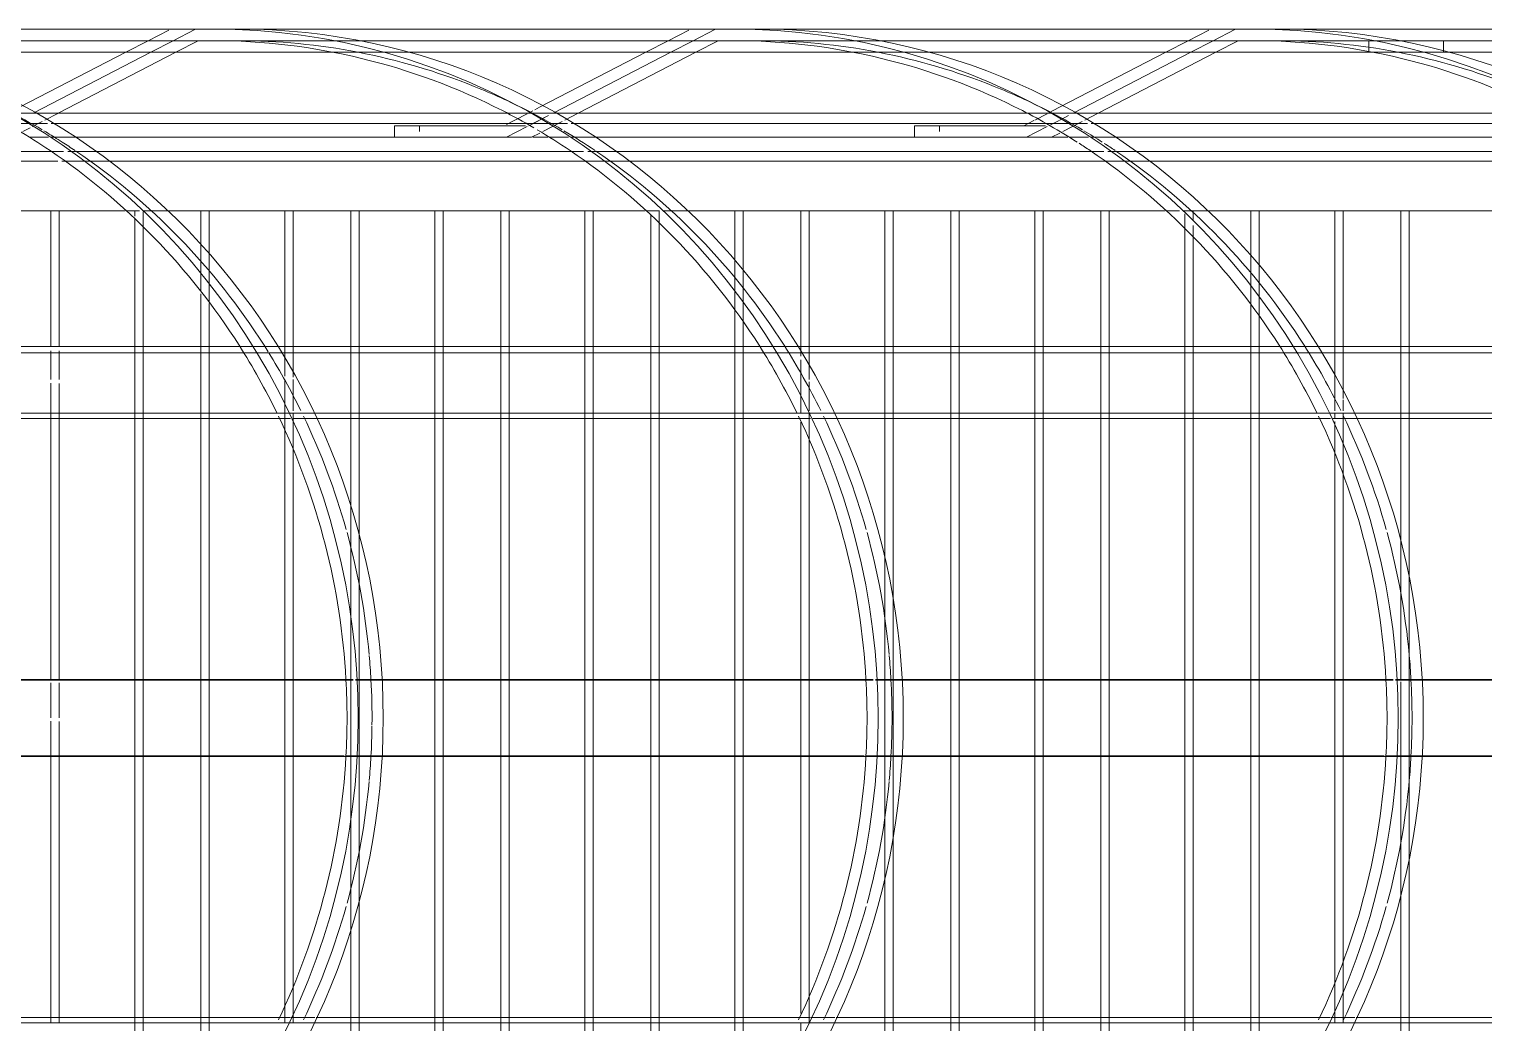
# Model space of a CAD drawing. Header units: millimetres. Extents: x 1606 to 178479, y -4237 to 231581.
# Drawn here: x 133780 to 134533, y 215749 to 216263 of the extents above; entities that cross this region are included whole.
import ezdxf

# ---------------------------------------------------------------- set-up
doc = ezdxf.new("R2010")
doc.units = ezdxf.units.MM
for name, color, linetype, lineweight in [('0-1', 7, 'Continuous', 5), ('Q-SPCQ-1', 9, 'Continuous', 9), ('Q-SPCQ-3', 91, 'Continuous', 9)]:
    doc.layers.add(name, color=color, linetype=linetype, lineweight=lineweight)

# ---------------------------------------------------------------- blocks, each defined once
blk = doc.blocks.new('xLadderBody - 75 deg-8302328-WAREHOUSE SLAB PLAN')
at = {"layer": 'Q-SPCQ-3'}
for p, q in [((-19.87, 1752.4), (-19.87, 1501.04)), ((-19.53, 1751.5), (-19.53, 1501.04)), ((19.53, 1501.04), (19.53, 1751.5)), ((19.87, 1752.4), (19.87, 1501.04)), ((-155.06, 1467.85), (-155.06, 1717.89)), ((155.06, 1717.89), (155.06, 1467.85)), ((-157.76, 1466.84), (-157.76, 1716.71)), ((157.76, 1466.6), (157.76, 1716.71)), ((-356.5, 1427.33), (-356.5, 1696.5)), ((-350.5, 1696.5), (-350.5, 1512.97)), ((-344.5, 1510.73), (-344.5, 1696.5)), ((-192.18, 1697.52), (-192.18, 1446.51)), ((-188.89, 1697.92), (-188.89, 1448.48)), ((-356.5, 1683.56), (-356.5, 1427.33)), ((-350.5, 1683.56), (-350.5, 1489.72)), ((-350.5, 1500.03), (-350.5, 1683.56)), ((-344.5, 1657.86), (-344.5, 1510.73)), ((-350.5, 1644.92), (-350.5, 1489.72)), ((-262.5, 1390.99), (-262.5, 1638.02)), ((-288.1, 1358.62), (-288.1, 1605.28)), ((-293.12, 1352.21), (-293.12, 1600.02)), ((-300.5, 1587.77), (-300.5, 1342.76)), ((-300.5, 1587.77), (-300.5, 1342.76)), ((-307.63, 1573.93), (-307.63, 1330.65)), ((-312.99, 1566.77), (-312.99, 1320.26)), ((-262.5, 1538.76), (-262.5, 1496.57)), ((-262.5, 1538.76), (-262.5, 1493.12)), ((-262.5, 1534.36), (-262.5, 1529.63)), ((-262.5, 1529.63), (-262.5, 1518.25)), ((-262.5, 1518.25), (-262.5, 1501.08)), ((-350.5, 1512.97), (-344.5, 1512.97)), ((-350.5, 1489.72), (-350.5, 1512.97)), ((-350.5, 1500.03), (-350.5, 1512.97)), ((-350.5, 1512.97), (-350.5, 1489.72)), ((-344.5, 1510.73), (-344.5, 1476.6)), ((-344.5, 1476.6), (-344.5, 1510.73)), ((-344.5, 1510.73), (-344.5, 1476.6)), ((-344.5, 1510.73), (-344.5, 1502.06)), ((-350.5, 1489.72), (-350.5, 1500.03)), ((-350.5, 1489.72), (-350.5, 1500.03)), ((-262.5, 1501.08), (-262.5, 1496.57)), ((-19.87, 1501.04), (-19.87, 1488.1)), ((-19.53, 1501.04), (-19.53, 1488.1)), ((19.53, 1483.46), (19.53, 1501.04)), ((19.87, 1501.04), (19.87, 1483.43)), ((-344.5, 1497.79), (-344.5, 1476.6)), ((-262.5, 1496.57), (-262.5, 1490.89)), ((-192.18, 1495.29), (-262.5, 1495.29)), ((-155.06, 1495.29), (-192.18, 1495.29)), ((-64.73, 1495.29), (-155.06, 1495.29)), ((-19.87, 1495.29), (-64.73, 1495.29)), ((19.87, 1495.29), (-19.87, 1495.29)), ((64.73, 1495.29), (19.87, 1495.29)), ((155.06, 1495.29), (64.73, 1495.29)), ((192.18, 1495.29), (155.06, 1495.29)), ((-350.5, 1474.34), (-350.5, 1489.72)), ((-350.5, 1489.72), (-350.5, 1414.39)), ((-350.5, 1489.72), (-350.5, 1375.75)), ((-350.5, 1230.86), (-350.5, 1489.72)), ((-350.5, 1489.72), (-350.5, 1406.72)), ((-350.5, 1393.78), (-350.5, 1489.72)), ((-192.18, 1490.89), (-262.5, 1490.89)), ((-262.5, 1490.89), (-262.5, 1461.11)), ((-155.06, 1490.89), (-192.18, 1490.89)), ((-89.1, 1490.89), (-155.06, 1490.89)), ((-19.87, 1490.89), (-89.1, 1490.89)), ((-19.87, 1486.95), (-19.87, 1483.23)), ((-19.53, 1486.92), (-19.53, 1482.33)), ((19.87, 1490.89), (-18.7, 1490.89)), ((89.1, 1490.89), (19.87, 1490.89)), ((155.06, 1490.89), (89.1, 1490.89)), ((192.18, 1490.89), (155.06, 1490.89)), ((-344.5, 1241.56), (-344.5, 1476.6)), ((-344.5, 1476.6), (-344.5, 1241.56)), ((-344.5, 1476.6), (-344.5, 1241.56)), ((-19.87, 1483.23), (-19.87, 1231.87)), ((-19.53, 1482.33), (-19.53, 1231.87)), ((19.53, 1231.87), (19.53, 1482.33)), ((19.87, 1483.23), (19.87, 1231.87)), ((-344.97, 1474.34), (-350.5, 1474.34)), ((-350.5, 1474.34), (-350.5, 1461.4)), ((-344.5, 1474.34), (-344.5, 1241.56)), ((-350.5, 1461.4), (-350.5, 1220.55)), ((-262.5, 1461.11), (-262.5, 1418.93)), ((-262.5, 1456.71), (-262.5, 1461.11)), ((-262.5, 1461.11), (-192.18, 1461.11)), ((-262.5, 1461.11), (-262.5, 1415.47)), ((-192.18, 1461.11), (-167.76, 1461.11)), ((-167.76, 1461.11), (-165.29, 1461.11)), ((-164.63, 1461.11), (-158.91, 1461.11)), ((-157.76, 1454.14), (-157.76, 1466.84)), ((-157.76, 1461.11), (-155.06, 1461.11)), ((-155.06, 1455.72), (-155.06, 1467.85)), ((-155.06, 1461.11), (-121.94, 1461.11)), ((-121.94, 1461.11), (-19.87, 1461.11)), ((-19.87, 1461.11), (19.87, 1461.11)), ((19.87, 1461.11), (121.94, 1461.11)), ((121.94, 1461.11), (155.06, 1461.11)), ((155.06, 1467.04), (155.06, 1454.91)), ((155.06, 1461.11), (157.76, 1461.11)), ((157.76, 1453.9), (157.76, 1466.6)), ((-262.5, 1456.71), (-262.5, 1413.25)), ((-192.18, 1456.71), (-262.5, 1456.71)), ((-175.25, 1456.71), (-192.18, 1456.71)), ((-158.91, 1456.71), (-175.12, 1456.71)), ((-155.06, 1456.71), (-157.76, 1456.71)), ((-157.76, 1447.54), (-157.76, 1453.78)), ((-155.06, 1448.72), (-155.06, 1454.53)), ((-133.7, 1456.71), (-153.36, 1456.71)), ((-19.87, 1456.71), (-133.7, 1456.71)), ((19.87, 1456.71), (-19.87, 1456.71)), ((133.7, 1456.71), (19.87, 1456.71)), ((155.06, 1456.71), (133.7, 1456.71)), ((157.76, 1456.71), (155.06, 1456.71)), ((155.06, 1454.53), (155.06, 1448.72)), ((157.76, 1447.54), (157.76, 1453.78)), ((-192.18, 1446.51), (-192.18, 1428.35)), ((-188.89, 1448.48), (-188.89, 1428.75)), ((-157.76, 1197.67), (-157.76, 1447.54)), ((-155.06, 1198.68), (-155.06, 1448.72)), ((155.06, 1448.72), (155.06, 1198.68)), ((157.76, 1197.42), (157.76, 1447.54)), ((-356.5, 1427.33), (-356.5, 1414.39)), ((-356.5, 1158.16), (-356.5, 1427.33)), ((-356.5, 1405.35), (-356.5, 1427.33)), ((-356.5, 1427.33), (-356.5, 1392.41)), ((-350.5, 1427.33), (-350.5, 1243.8)), ((-192.18, 1428.35), (-192.18, 1177.34)), ((-188.89, 1428.75), (-188.89, 1179.31)), ((-232.23, 1417.65), (-262.5, 1417.65)), ((-207.45, 1417.65), (-232.23, 1417.65)), ((-192.18, 1417.65), (-207.45, 1417.65)), ((-155.06, 1417.65), (-192.18, 1417.65)), ((-19.87, 1417.65), (-155.06, 1417.65)), ((19.87, 1417.65), (-19.87, 1417.65)), ((155.06, 1417.65), (19.87, 1417.65)), ((192.18, 1417.65), (155.06, 1417.65)), ((-356.5, 1414.39), (-356.5, 1158.16)), ((-350.5, 1230.86), (-350.5, 1414.39)), ((-350.5, 1414.39), (-350.5, 1220.55)), ((-237.22, 1413.25), (-262.5, 1413.25)), ((-262.5, 1413.25), (-262.5, 1390.99)), ((-214.16, 1413.25), (-237.22, 1413.25)), ((-192.18, 1413.25), (-213.66, 1413.25)), ((-155.06, 1413.25), (-192.18, 1413.25)), ((-19.87, 1413.25), (-155.06, 1413.25)), ((19.87, 1413.25), (-19.87, 1413.25)), ((155.06, 1413.25), (19.87, 1413.25)), ((192.18, 1413.25), (155.06, 1413.25)), ((-356.5, 1405.35), (-356.5, 1392.41)), ((-350.51, 1393.78), (-356.31, 1404.98)), ((-350.5, 1406.72), (-344.5, 1395.13)), ((-350.5, 1406.72), (-350.5, 1393.78)), ((-344.5, 1382.19), (-350.5, 1393.78)), ((-344.5, 1382.17), (-350.5, 1393.76)), ((-344.5, 1395.13), (-312.99, 1334.26)), ((-356.03, 1391.5), (-350.5, 1380.82)), ((-262.5, 1378.3), (-262.5, 1390.99)), ((-262.5, 1390.99), (-262.5, 1383.47)), ((-350.5, 1380.82), (-344.5, 1369.23)), ((-312.99, 1321.32), (-344.5, 1382.19)), ((-312.99, 1321.3), (-344.5, 1382.17)), ((-262.5, 1383.47), (-262.5, 1379.07)), ((-262.5, 1379.07), (-262.5, 1383.47)), ((-262.5, 1383.47), (-258, 1383.47)), ((-262.5, 1383.47), (-262.5, 1379.07)), ((-252.47, 1379.07), (-260.91, 1379.07)), ((-254.89, 1383.47), (-247.48, 1383.47)), ((-192.18, 1379.07), (-252.47, 1379.07)), ((-247.48, 1383.47), (-192.18, 1383.47)), ((-192.18, 1383.47), (-155.06, 1383.47)), ((-155.06, 1379.07), (-192.18, 1379.07)), ((-155.06, 1383.47), (-19.87, 1383.47)), ((-19.87, 1379.07), (-155.06, 1379.07)), ((-19.87, 1383.47), (19.87, 1383.47)), ((19.87, 1379.07), (-19.87, 1379.07)), ((19.87, 1383.47), (155.06, 1383.47)), ((155.06, 1379.07), (19.87, 1379.07)), ((155.06, 1383.47), (192.18, 1383.47)), ((192.18, 1379.07), (155.06, 1379.07)), ((-350.5, 1375.75), (-350.5, 1220.55)), ((-262.5, 1369.61), (-262.5, 1376.36)), ((-262.5, 1374.34), (-262.5, 1369.61)), ((-262.5, 1374.34), (-262.5, 1369.64)), ((-262.5, 1374.34), (-262.5, 1369.61)), ((-344.5, 1369.23), (-316.06, 1314.29)), ((-262.5, 1368.85), (-262.5, 1341.28)), ((-262.5, 1368.85), (-262.5, 1335.6)), ((-262.5, 1121.82), (-262.5, 1368.85)), ((-262.5, 1368.85), (-262.5, 1337.82)), ((-288.1, 1336.11), (-288.1, 1358.62)), ((-293.12, 1339.26), (-293.12, 1352.21)), ((-300.5, 1342.76), (-300.5, 1330.67)), ((-300.5, 1342.76), (-300.5, 1330.67)), ((-312.99, 1334.26), (-309.37, 1327.27)), ((-293.12, 1330.84), (-293.12, 1337.1)), ((-288.1, 1089.45), (-288.1, 1336.11)), ((-192.18, 1340), (-262.5, 1340)), ((-192.18, 1335.6), (-262.5, 1335.6)), ((-262.5, 1335.6), (-262.5, 1305.82)), ((-155.06, 1340), (-192.18, 1340)), ((-155.06, 1335.6), (-192.18, 1335.6)), ((-19.87, 1340), (-155.06, 1340)), ((-19.87, 1335.6), (-155.06, 1335.6)), ((19.87, 1340), (-19.87, 1340)), ((19.87, 1335.6), (-19.87, 1335.6)), ((155.06, 1340), (19.87, 1340)), ((155.06, 1335.6), (19.87, 1335.6)), ((192.18, 1340), (155.06, 1340)), ((192.18, 1335.6), (155.06, 1335.6)), ((-308.73, 1326.03), (-303.54, 1316.01)), ((-307.63, 1328.65), (-307.63, 1304.76)), ((-300.5, 1329.26), (-300.5, 1319.54)), ((-300.5, 1329.26), (-300.5, 1319.54)), ((-293.12, 1083.03), (-293.12, 1330.84)), ((-312.99, 1320.26), (-312.99, 1297.6)), ((-309.38, 1314.32), (-311.74, 1318.88)), ((-309.37, 1314.33), (-311.73, 1318.89)), ((-300.5, 1318.6), (-300.5, 1310.13)), ((-300.5, 1318.6), (-300.5, 1310.13)), ((-316.06, 1314.29), (-312.99, 1308.36)), ((-306.89, 1309.54), (-309.22, 1314.04)), ((-306.9, 1309.53), (-309.22, 1314.02)), ((-302.69, 1314.35), (-300.5, 1310.13)), ((-312.72, 1307.84), (-309.38, 1301.38)), ((-307.63, 1304.76), (-307.63, 1061.48)), ((-306.5, 1252.17), (-306.5, 1306.96)), ((-306.5, 1306.96), (-306.5, 1295.82)), ((-300.5, 1297.19), (-306.03, 1307.87)), ((-300.5, 1310.13), (-300.5, 1304.33)), ((-300.5, 1310.13), (-300.5, 1297.19)), ((-300.5, 1310.13), (-300.5, 1291.39)), ((-300.5, 1310.13), (-300.5, 1239.23)), ((-300.5, 1304.33), (-300.5, 1252.17)), ((-262.5, 1305.82), (-262.5, 1287.57)), ((-262.5, 1301.42), (-262.5, 1305.82)), ((-262.5, 1305.82), (-192.18, 1305.82)), ((-262.5, 1305.82), (-262.5, 1287.57)), ((-192.18, 1305.82), (-155.06, 1305.82)), ((-155.06, 1305.82), (-19.87, 1305.82)), ((-19.87, 1305.82), (19.87, 1305.82)), ((19.87, 1305.82), (155.06, 1305.82)), ((155.06, 1305.82), (192.18, 1305.82)), ((-312.99, 1297.6), (-312.99, 1051.08)), ((-309.13, 1300.9), (-306.5, 1295.82)), ((-306.5, 1295.82), (-306.5, 1239.23)), ((-300.5, 1291.39), (-300.5, 1297.19)), ((-262.5, 1301.42), (-262.5, 1279.28)), ((-192.18, 1301.42), (-262.5, 1301.42)), ((-155.06, 1301.42), (-192.18, 1301.42)), ((-19.87, 1301.42), (-155.06, 1301.42)), ((19.87, 1301.42), (-19.87, 1301.42)), ((155.06, 1301.42), (19.87, 1301.42)), ((192.18, 1301.42), (155.06, 1301.42)), ((-300.5, 1239.23), (-300.5, 1291.39)), ((-300.5, 1291.39), (-300.5, 1073.59)), ((-262.5, 1285.31), (-262.5, 1263.64)), ((-262.5, 1285.31), (-262.5, 1260.18)), ((-262.5, 1279.28), (-262.5, 1268.14)), ((-262.5, 1268.14), (-262.5, 1260.18)), ((-192.18, 1262.35), (-262.5, 1262.35)), ((-262.5, 1260.18), (-262.5, 1257.95)), ((-192.18, 1257.95), (-262.5, 1257.95)), ((-262.5, 1257.95), (-262.5, 1228.17)), ((-155.06, 1262.35), (-192.18, 1262.35)), ((-155.06, 1257.95), (-192.18, 1257.95)), ((-19.87, 1262.35), (-155.06, 1262.35)), ((-19.87, 1257.95), (-155.06, 1257.95)), ((19.87, 1262.35), (-19.87, 1262.35)), ((19.87, 1257.95), (-19.87, 1257.95)), ((155.06, 1262.35), (19.87, 1262.35)), ((155.06, 1257.95), (19.87, 1257.95)), ((192.18, 1262.35), (155.06, 1262.35)), ((192.18, 1257.95), (155.06, 1257.95)), ((-303.54, 1252.17), (-306.5, 1252.17)), ((-306.5, 1252.17), (-306.5, 1239.23)), ((-300.5, 1252.17), (-300.5, 1239.23)), ((-350.5, 1243.8), (-350.5, 1220.55)), ((-344.5, 1207.43), (-344.5, 1241.56)), ((-344.5, 1241.56), (-344.5, 1207.43)), ((-344.5, 1241.56), (-344.5, 1207.43)), ((-344.5, 1241.56), (-344.5, 1232.88)), ((-306.5, 1239.23), (-300.5, 1239.23)), ((-300.5, 1239.23), (-300.5, 1073.59)), ((-350.5, 1220.55), (-350.5, 1230.86)), ((-350.5, 1220.55), (-350.5, 1230.86)), ((-344.5, 1228.62), (-344.5, 1207.43)), ((-262.5, 1228.17), (-262.5, 1185.99)), ((-262.5, 1223.77), (-262.5, 1228.17)), ((-262.5, 1228.17), (-192.18, 1228.17)), ((-262.5, 1228.17), (-262.5, 1182.53)), ((-192.18, 1228.17), (-155.06, 1228.17)), ((-155.06, 1228.17), (-53.35, 1228.17)), ((-53.35, 1228.17), (-19.87, 1228.17)), ((-19.87, 1231.87), (-19.87, 1218.93)), ((-19.87, 1228.17), (19.87, 1228.17)), ((-19.53, 1231.87), (-19.53, 1218.93)), ((19.53, 1214.29), (19.53, 1231.87)), ((19.87, 1231.87), (19.87, 1214.26)), ((19.87, 1228.17), (53.35, 1228.17)), ((53.35, 1228.17), (155.06, 1228.17)), ((155.06, 1228.17), (192.18, 1228.17)), ((-350.5, 1220.55), (-350.5, 1137.55)), ((-350.5, 1124.61), (-350.5, 1220.55)), ((-350.5, 1220.55), (-350.5, 1145.22)), ((-350.5, 1220.55), (-350.5, 1106.58)), ((-350.5, 961.69), (-350.5, 1220.55)), ((-350.5, 1220.55), (-350.5, 1192.22)), ((-262.5, 1223.77), (-262.5, 1180.31)), ((-192.18, 1223.77), (-262.5, 1223.77)), ((-155.06, 1223.77), (-192.18, 1223.77)), ((-77.72, 1223.77), (-155.06, 1223.77)), ((-19.87, 1223.77), (-77.72, 1223.77)), ((19.87, 1223.77), (-19.87, 1223.77)), ((77.72, 1223.77), (19.87, 1223.77)), ((155.06, 1223.77), (77.72, 1223.77)), ((192.18, 1223.77), (155.06, 1223.77)), ((-19.87, 1217.78), (-19.87, 1214.06)), ((-19.87, 1214.06), (-19.87, 962.7)), ((-19.53, 1217.75), (-19.53, 1213.16)), ((-19.53, 1213.16), (-19.53, 962.7)), ((19.53, 962.7), (19.53, 1213.16)), ((19.87, 1214.06), (19.87, 962.7)), ((-344.5, 972.39), (-344.5, 1207.43)), ((-344.5, 1207.43), (-344.5, 972.39)), ((-344.5, 1207.43), (-344.5, 972.39)), ((-344.5, 1207.43), (-344.5, 972.39)), ((-157.76, 1184.97), (-157.76, 1197.67)), ((-155.06, 1186.55), (-155.06, 1198.68)), ((155.06, 1197.86), (155.06, 1185.74)), ((157.76, 1184.72), (157.76, 1197.42)), ((-350.5, 1192.22), (-350.5, 951.38)), ((-192.18, 1184.71), (-262.5, 1184.71)), ((-179.85, 1184.71), (-192.18, 1184.71)), ((-175.25, 1184.71), (-179.85, 1184.71)), ((-158.91, 1184.71), (-174.01, 1184.71)), ((-157.76, 1178.37), (-157.76, 1184.61)), ((-155.06, 1184.71), (-157.41, 1184.71)), ((-155.06, 1179.55), (-155.06, 1185.36)), ((-141.27, 1184.71), (-155.06, 1184.71)), ((-19.87, 1184.71), (-141.27, 1184.71)), ((19.87, 1184.71), (-19.87, 1184.71)), ((141.27, 1184.71), (19.87, 1184.71)), ((155.06, 1184.71), (141.27, 1184.71)), ((155.06, 1185.36), (155.06, 1179.55)), ((157.41, 1184.71), (155.06, 1184.71)), ((157.76, 1178.37), (157.76, 1184.61)), ((-192.18, 1180.31), (-262.5, 1180.31)), ((-262.5, 1180.31), (-262.5, 1150.53)), ((-187.21, 1180.31), (-192.18, 1180.31)), ((-192.18, 1177.34), (-192.18, 1159.17)), ((-188.89, 1179.31), (-188.89, 1159.58)), ((-157.76, 1180.31), (-185.26, 1180.31)), ((-157.76, 928.49), (-157.76, 1178.37)), ((-155.06, 929.5), (-155.06, 1179.55)), ((-19.87, 1180.31), (-153.02, 1180.31)), ((19.87, 1180.31), (-19.87, 1180.31)), ((153.02, 1180.31), (19.87, 1180.31)), ((155.06, 1179.55), (155.06, 929.5)), ((164.76, 1180.31), (157.76, 1180.31)), ((157.76, 928.25), (157.76, 1178.37)), ((-356.5, 1136.18), (-356.5, 1158.16)), ((-356.5, 1158.16), (-356.5, 1123.24)), ((-356.5, 1158.16), (-356.5, 1145.22)), ((-356.5, 888.98), (-356.5, 1158.16)), ((-350.5, 1158.16), (-350.5, 974.63)), ((-192.18, 1159.17), (-192.18, 908.17)), ((-188.89, 1159.58), (-188.89, 910.13)), ((-356.5, 1145.22), (-356.5, 888.98)), ((-350.5, 961.69), (-350.5, 1145.22)), ((-350.5, 1145.22), (-350.5, 951.38)), ((-262.5, 1150.53), (-262.5, 1123.99)), ((-262.5, 1146.13), (-262.5, 1150.53)), ((-262.5, 1150.53), (-229.89, 1150.53)), ((-262.5, 1150.53), (-262.5, 1123.99)), ((-262.5, 1146.13), (-262.5, 1123.99)), ((-234.89, 1146.13), (-262.5, 1146.13)), ((-211.35, 1146.13), (-234.89, 1146.13)), ((-229.89, 1150.53), (-215.2, 1150.53)), ((-214.59, 1150.53), (-204.02, 1150.53)), ((-192.18, 1146.13), (-211.35, 1146.13)), ((-204.02, 1150.53), (-192.18, 1150.53)), ((-192.18, 1150.53), (-155.06, 1150.53)), ((-155.06, 1146.13), (-192.18, 1146.13)), ((-155.06, 1150.53), (-19.87, 1150.53)), ((-19.87, 1146.13), (-155.06, 1146.13)), ((-19.87, 1150.53), (19.87, 1150.53)), ((19.87, 1146.13), (-19.87, 1146.13)), ((19.87, 1150.53), (155.06, 1150.53)), ((155.06, 1146.13), (19.87, 1146.13)), ((155.06, 1150.53), (192.18, 1150.53)), ((192.18, 1146.13), (155.06, 1146.13)), ((-350.5, 1137.55), (-344.5, 1125.96)), ((-350.5, 1137.55), (-350.5, 1124.61)), ((-356.5, 1136.18), (-356.5, 1123.24)), ((-350.51, 1124.61), (-356.31, 1135.81)), ((-356.03, 1122.33), (-350.5, 1111.65)), ((-344.5, 1113.02), (-350.5, 1124.61)), ((-344.5, 1113), (-350.5, 1124.59)), ((-344.5, 1125.96), (-312.99, 1065.09)), ((-262.5, 1121.82), (-262.5, 1109.13)), ((-262.5, 1109.13), (-262.5, 1121.82)), ((-262.5, 1121.82), (-262.5, 1109.13)), ((-262.5, 1121.78), (-262.5, 1109.06)), ((-350.5, 1111.65), (-344.5, 1100.06)), ((-312.99, 1052.14), (-344.5, 1113.02)), ((-312.99, 1052.13), (-344.5, 1113)), ((-262.5, 1100.44), (-262.5, 1107.19)), ((-255.69, 1107.06), (-262.35, 1107.06)), ((-192.18, 1107.06), (-255.69, 1107.06)), ((-155.06, 1107.06), (-192.18, 1107.06)), ((-19.87, 1107.06), (-155.06, 1107.06)), ((19.87, 1107.06), (-19.87, 1107.06)), ((155.06, 1107.06), (19.87, 1107.06)), ((192.18, 1107.06), (155.06, 1107.06)), ((-350.5, 1106.58), (-350.5, 951.38)), ((-344.5, 1100.06), (-316.06, 1045.12)), ((-262.5, 1104.89), (-262.5, 1102.66)), ((-262.5, 852.64), (-262.5, 1099.68)), ((-262.5, 1099.68), (-262.5, 1072.88)), ((-192.18, 1102.66), (-260.4, 1102.66)), ((-155.06, 1102.66), (-192.18, 1102.66)), ((-19.87, 1102.66), (-155.06, 1102.66)), ((19.87, 1102.66), (-19.87, 1102.66)), ((155.06, 1102.66), (19.87, 1102.66)), ((192.18, 1102.66), (155.06, 1102.66)), ((-288.1, 1066.93), (-288.1, 1089.45)), ((-293.12, 1070.09), (-293.12, 1083.03)), ((-300.5, 1073.59), (-300.5, 1061.5)), ((-300.5, 1073.59), (-300.5, 1061.5)), ((-262.5, 1072.88), (-262.5, 1041.67)), ((-262.5, 1068.48), (-262.5, 1072.88)), ((-262.5, 1072.88), (-192.18, 1072.88)), ((-262.5, 1072.88), (-262.5, 1041.67)), ((-192.18, 1072.88), (-155.06, 1072.88)), ((-155.06, 1072.88), (-19.87, 1072.88)), ((-19.87, 1072.88), (19.87, 1072.88)), ((19.87, 1072.88), (155.06, 1072.88)), ((155.06, 1072.88), (192.18, 1072.88)), ((-312.99, 1065.09), (-309.37, 1058.1)), ((-293.12, 1061.67), (-293.12, 1067.92)), ((-288.1, 820.28), (-288.1, 1066.93)), ((-262.5, 1068.48), (-262.5, 1058.29)), ((-192.18, 1068.48), (-262.5, 1068.48)), ((-155.06, 1068.48), (-192.18, 1068.48)), ((-19.87, 1068.48), (-155.06, 1068.48)), ((19.87, 1068.48), (-19.87, 1068.48)), ((155.06, 1068.48), (19.87, 1068.48)), ((192.18, 1068.48), (155.06, 1068.48)), ((-308.73, 1056.86), (-303.54, 1046.83)), ((-307.63, 1059.48), (-307.63, 1035.59)), ((-300.5, 1060.09), (-300.5, 1050.36)), ((-300.5, 1060.09), (-300.5, 1050.36)), ((-293.12, 813.86), (-293.12, 1061.67)), ((-262.5, 1058.29), (-262.5, 1025.02)), ((-312.99, 1051.08), (-312.99, 1028.43)), ((-306.5, 1039.59), (-311.74, 1049.71)), ((-307.57, 1041.67), (-311.73, 1049.72)), ((-300.5, 1049.42), (-300.5, 1041.67)), ((-300.5, 1049.42), (-300.5, 1041.67)), ((-316.06, 1045.12), (-314.74, 1042.56)), ((-314.27, 1041.67), (-312.99, 1039.19)), ((-302.69, 1045.18), (-300.5, 1040.96)), ((-300.5, 1040.96), (-300.5, 1035.16)), ((-300.5, 1040.96), (-300.5, 1028.02)), ((-300.5, 1040.96), (-300.5, 1022.22)), ((-300.5, 1040.96), (-300.5, 970.06)), ((-262.5, 1040.52), (-262.5, 1030.7)), ((-262.5, 1040.52), (-262.5, 1027.24)), ((-312.72, 1038.67), (-309.38, 1032.21)), ((-309.38, 1032.21), (-307.21, 1028.02)), ((-307.63, 1035.59), (-307.63, 792.31)), ((-306.5, 983), (-306.5, 1037.78)), ((-306.5, 1037.78), (-306.5, 1026.65)), ((-300.5, 1028.02), (-306.03, 1038.7)), ((-300.5, 1035.16), (-300.5, 983)), ((-312.99, 1028.43), (-312.99, 781.91)), ((-306.5, 1026.65), (-306.5, 970.06)), ((-300.5, 1022.22), (-300.5, 1028.02)), ((-192.18, 1029.42), (-262.5, 1029.42)), ((-192.18, 1025.02), (-262.5, 1025.02)), ((-262.5, 1025.02), (-262.5, 995.24)), ((-155.06, 1029.42), (-192.18, 1029.42)), ((-155.06, 1025.02), (-192.18, 1025.02)), ((-19.87, 1029.42), (-155.06, 1029.42)), ((-19.87, 1025.02), (-155.06, 1025.02)), ((19.87, 1029.42), (-19.87, 1029.42)), ((19.87, 1025.02), (-19.87, 1025.02)), ((155.06, 1029.42), (19.87, 1029.42)), ((155.06, 1025.02), (19.87, 1025.02)), ((192.18, 1029.42), (155.06, 1029.42)), ((192.18, 1025.02), (155.06, 1025.02)), ((-300.5, 970.06), (-300.5, 1022.22)), ((-300.5, 1022.22), (-300.5, 804.42)), ((-262.5, 995.24), (-262.5, 953.05)), ((-262.5, 990.84), (-262.5, 995.24)), ((-262.5, 995.24), (-192.18, 995.24)), ((-262.5, 995.24), (-262.5, 949.6)), ((-192.18, 995.24), (-155.06, 995.24)), ((-155.06, 995.24), (-19.87, 995.24)), ((-19.87, 995.24), (19.87, 995.24)), ((19.87, 995.24), (155.06, 995.24)), ((155.06, 995.24), (192.18, 995.24)), ((-262.5, 990.84), (-262.5, 986.11)), ((-192.18, 990.84), (-262.5, 990.84)), ((-155.06, 990.84), (-192.18, 990.84)), ((-19.87, 990.84), (-155.06, 990.84)), ((19.87, 990.84), (-19.87, 990.84)), ((155.06, 990.84), (19.87, 990.84)), ((192.18, 990.84), (155.06, 990.84)), ((-303.54, 983), (-306.5, 983)), ((-306.5, 983), (-306.5, 970.06)), ((-300.5, 983), (-300.5, 970.06)), ((-262.5, 986.11), (-262.5, 980.64)), ((-262.5, 980.64), (-262.5, 974.73)), ((-350.5, 974.63), (-350.5, 951.38)), ((-344.5, 938.25), (-344.5, 972.39)), ((-344.5, 972.39), (-344.5, 938.25)), ((-344.5, 972.39), (-344.5, 938.25)), ((-344.5, 972.39), (-344.5, 963.71)), ((-262.5, 974.73), (-262.5, 962.87)), ((-306.5, 970.06), (-300.5, 970.06)), ((-300.5, 970.06), (-300.5, 804.42)), ((-350.5, 951.38), (-350.5, 961.69)), ((-350.5, 951.38), (-350.5, 961.69)), ((-344.5, 959.45), (-344.5, 938.25)), ((-262.5, 962.87), (-262.5, 957.56)), ((-262.5, 957.56), (-262.5, 953.05)), ((-19.87, 962.7), (-19.87, 949.76)), ((-19.53, 962.7), (-19.53, 949.76)), ((19.53, 945.12), (19.53, 962.7)), ((19.87, 962.7), (19.87, 945.09)), ((-350.5, 951.38), (-350.5, 868.38)), ((-350.5, 855.44), (-350.5, 951.38)), ((-350.5, 951.38), (-350.5, 876.04)), ((-350.5, 951.38), (-350.5, 837.41)), ((-350.5, 692.52), (-350.5, 951.38)), ((-350.5, 951.38), (-350.5, 923.05)), ((-262.5, 953.05), (-262.5, 949.6)), ((-192.18, 951.77), (-262.5, 951.77)), ((-262.5, 949.6), (-262.5, 947.37)), ((-155.06, 951.77), (-192.18, 951.77)), ((-93.4, 951.77), (-155.06, 951.77)), ((-19.87, 951.77), (-93.4, 951.77)), ((19.87, 951.77), (-19.87, 951.77)), ((93.4, 951.77), (19.87, 951.77)), ((155.06, 951.77), (93.4, 951.77)), ((192.18, 951.77), (155.06, 951.77)), ((-192.18, 947.37), (-262.5, 947.37)), ((-262.5, 947.37), (-262.5, 917.59)), ((-155.06, 947.37), (-192.18, 947.37)), ((-107.31, 947.37), (-155.06, 947.37)), ((-19.87, 947.37), (-107.31, 947.37)), ((-19.87, 948.6), (-19.87, 944.88)), ((19.87, 947.37), (-19.87, 947.37)), ((-19.87, 944.88), (-19.87, 693.52)), ((-19.53, 948.57), (-19.53, 943.98)), ((-19.53, 943.98), (-19.53, 693.52)), ((19.53, 693.52), (19.53, 943.98)), ((107.31, 947.37), (19.87, 947.37)), ((19.87, 944.88), (19.87, 693.52)), ((155.06, 947.37), (107.31, 947.37)), ((192.18, 947.37), (155.06, 947.37)), ((-344.5, 703.22), (-344.5, 938.25)), ((-344.5, 938.25), (-344.5, 703.22)), ((-344.5, 938.25), (-344.5, 703.22)), ((-344.5, 938.25), (-344.5, 703.22)), ((-157.76, 915.79), (-157.76, 928.49)), ((-155.06, 917.37), (-155.06, 929.5)), ((155.06, 928.69), (155.06, 916.56)), ((157.76, 915.55), (157.76, 928.25)), ((-350.5, 923.05), (-350.5, 682.21)), ((-262.5, 917.59), (-262.5, 875.41)), ((-262.5, 913.19), (-262.5, 917.59)), ((-262.5, 917.59), (-192.18, 917.59)), ((-262.5, 917.59), (-262.5, 871.95)), ((-262.5, 913.19), (-262.5, 902.99)), ((-192.18, 913.19), (-262.5, 913.19)), ((-192.18, 917.59), (-176.42, 917.59)), ((-183.77, 913.19), (-192.18, 913.19)), ((-176.84, 913.19), (-183.77, 913.19)), ((-175.25, 917.59), (-171.58, 917.59)), ((-157.91, 913.19), (-175.25, 913.19)), ((-171.53, 917.59), (-158.91, 917.59)), ((-157.76, 917.59), (-155.06, 917.59)), ((-157.76, 909.2), (-157.76, 915.44)), ((-155.06, 913.19), (-157.76, 913.19)), ((-155.06, 910.37), (-155.06, 916.19)), ((-147.53, 913.19), (-155.06, 913.19)), ((-154.69, 917.59), (-135.77, 917.59)), ((-19.87, 913.19), (-147.53, 913.19)), ((-135.77, 917.59), (-19.87, 917.59)), ((-19.87, 917.59), (19.87, 917.59)), ((19.87, 913.19), (-19.87, 913.19)), ((19.87, 917.59), (135.77, 917.59)), ((147.53, 913.19), (19.87, 913.19)), ((135.77, 917.59), (155.06, 917.59)), ((155.06, 913.19), (147.53, 913.19)), ((155.06, 917.59), (157.76, 917.59)), ((155.06, 916.19), (155.06, 910.37)), ((157.76, 913.19), (155.06, 913.19)), ((157.76, 909.2), (157.76, 915.44)), ((-192.18, 908.17), (-192.18, 890)), ((-188.89, 910.13), (-188.89, 890.41)), ((-157.76, 659.32), (-157.76, 909.2)), ((-155.06, 660.33), (-155.06, 910.37)), ((155.06, 910.37), (155.06, 660.33)), ((157.76, 659.08), (157.76, 909.2)), ((-262.5, 902.99), (-262.5, 897.08)), ((-262.5, 897.08), (-262.5, 891.05)), ((-356.5, 867.01), (-356.5, 888.98)), ((-356.5, 888.98), (-356.5, 854.07)), ((-356.5, 888.98), (-356.5, 876.04)), ((-356.5, 619.81), (-356.5, 888.98)), ((-350.5, 888.98), (-350.5, 705.46)), ((-262.5, 891.05), (-262.5, 885.23)), ((-192.18, 890), (-192.18, 638.99)), ((-188.89, 890.41), (-188.89, 640.96)), ((-262.5, 885.23), (-262.5, 879.91)), ((-356.5, 876.04), (-356.5, 619.81)), ((-350.5, 692.52), (-350.5, 876.04)), ((-350.5, 876.04), (-350.5, 682.21)), ((-262.5, 879.91), (-262.5, 871.95)), ((-238.11, 874.13), (-262.5, 874.13)), ((-215.22, 874.13), (-238.11, 874.13)), ((-192.18, 874.13), (-214.54, 874.13)), ((-155.06, 874.13), (-192.18, 874.13)), ((-19.87, 874.13), (-155.06, 874.13)), ((19.87, 874.13), (-19.87, 874.13)), ((155.06, 874.13), (19.87, 874.13)), ((192.18, 874.13), (155.06, 874.13)), ((-356.5, 867.01), (-356.5, 854.07)), ((-350.51, 855.44), (-356.31, 866.63)), ((-350.5, 868.38), (-344.5, 856.79)), ((-350.5, 868.38), (-350.5, 855.44)), ((-262.5, 871.95), (-262.5, 869.73)), ((-243.1, 869.73), (-262.5, 869.73)), ((-262.5, 869.73), (-262.5, 852.64)), ((-221.24, 869.73), (-243.1, 869.73)), ((-192.18, 869.73), (-219.54, 869.73)), ((-155.06, 869.73), (-192.18, 869.73)), ((-19.87, 869.73), (-155.06, 869.73)), ((19.87, 869.73), (-19.87, 869.73)), ((155.06, 869.73), (19.87, 869.73)), ((192.18, 869.73), (155.06, 869.73)), ((-356.03, 853.15), (-350.5, 842.48)), ((-344.5, 843.85), (-350.5, 855.44)), ((-344.5, 843.83), (-350.5, 855.42)), ((-344.5, 856.79), (-312.99, 795.91)), ((-262.5, 839.96), (-262.5, 852.64)), ((-262.5, 852.64), (-262.5, 839.96)), ((-312.99, 782.97), (-344.5, 843.85)), ((-312.99, 782.95), (-344.5, 843.83)), ((-350.5, 842.48), (-344.5, 830.89)), ((-350.5, 837.41), (-350.5, 682.21)), ((-262.5, 838.02), (-262.5, 831.26)), ((-262.5, 835.55), (-262.5, 838.02)), ((-262.5, 831.26), (-262.5, 838.02)), ((-262.5, 838.02), (-262.5, 831.26)), ((-261.97, 839.95), (-253.36, 839.95)), ((-253.36, 839.95), (-192.18, 839.95)), ((-192.18, 839.95), (-155.06, 839.95)), ((-155.06, 839.95), (-19.87, 839.95)), ((-19.87, 839.95), (19.87, 839.95)), ((19.87, 839.95), (155.06, 839.95)), ((155.06, 839.95), (192.18, 839.95)), ((-344.5, 830.89), (-316.06, 775.95)), ((-262.5, 835.55), (-262.5, 831.3)), ((-259.69, 835.55), (-262.5, 835.55)), ((-262.5, 830.53), (-262.5, 813.41)), ((-262.5, 830.51), (-262.5, 797.76)), ((-262.5, 583.47), (-262.5, 830.51)), ((-262.5, 830.51), (-262.5, 797.76)), ((-192.18, 835.55), (-258.35, 835.55)), ((-155.06, 835.55), (-192.18, 835.55)), ((-19.87, 835.55), (-155.06, 835.55)), ((19.87, 835.55), (-19.87, 835.55)), ((155.06, 835.55), (19.87, 835.55)), ((192.18, 835.55), (155.06, 835.55)), ((-293.12, 800.92), (-293.12, 813.86)), ((-288.1, 797.76), (-288.1, 820.28)), ((-262.5, 813.41), (-262.5, 802.27)), ((-300.5, 804.42), (-300.5, 792.33)), ((-300.5, 804.42), (-300.5, 792.33)), ((-293.12, 792.5), (-293.12, 798.75)), ((-262.5, 802.27), (-262.5, 792.08)), ((-312.91, 795.76), (-309.37, 788.93)), ((-300.5, 790.91), (-300.5, 781.19)), ((-300.5, 790.91), (-300.5, 781.19)), ((-293.12, 544.69), (-293.12, 792.5)), ((-288.1, 551.11), (-288.1, 795.76)), ((-262.5, 796.48), (-262.5, 795.76)), ((-192.18, 796.48), (-262.5, 796.48)), ((-192.18, 792.08), (-262.5, 792.08)), ((-262.5, 792.08), (-262.5, 762.3)), ((-175.25, 792.08), (-190.06, 792.08)), ((-175.25, 796.48), (-190, 796.48)), ((-155.06, 792.08), (-173.19, 792.08)), ((-155.06, 796.48), (-173.13, 796.48)), ((-19.87, 796.48), (-155.06, 796.48)), ((-19.87, 792.08), (-155.06, 792.08)), ((0, 792.08), (-18.17, 792.08)), ((0, 796.48), (-18.11, 796.48)), ((19.87, 792.08), (1.69, 792.08)), ((19.87, 796.48), (1.76, 796.48)), ((155.06, 796.48), (19.87, 796.48)), ((155.06, 792.08), (19.87, 792.08)), ((157.76, 796.48), (155.06, 796.48)), ((157.76, 792.08), (155.06, 792.08)), ((-308.73, 787.69), (-306.03, 782.47)), ((-307.63, 790.31), (-307.63, 766.42)), ((-312.99, 781.91), (-312.99, 759.26)), ((-305.47, 781.4), (-303.54, 777.66))]:
    blk.add_line(p, q, dxfattribs=at)
for centre, major_axis, start_param, end_param in [((0, 1427.33), (-356.5, 0), 3.141593, 6.283185), ((0, 1414.39), (356.5, 0), 0, 3.141593), ((0, 1414.39), (-350.5, 0), 5.824858, 6.283185), ((0, 1427.33), (350.5, 0), 2.771994, 3.141593), ((0, 1158.16), (-356.5, 0), 3.141593, 6.283185), ((0, 1158.16), (350.5, 0), 1.664805, 1.847996), ((0, 1158.16), (350.5, 0), 1.62757, 1.663196), ((0, 1158.16), (350.5, 0), 1.514023, 1.62757), ((0, 1158.16), (350.5, 0), 1.478397, 1.514023), ((0, 1158.16), (350.5, 0), 1.293597, 1.476787), ((0, 1145.22), (356.5, 0), 0, 3.141593), ((0, 1145.22), (350.5, 0), 1.514023, 1.62757), ((0, 1158.16), (350.5, 0), 1.853027, 2.032795), ((0, 1145.22), (350.5, 0), 1.62757, 2.032795), ((0, 1145.22), (350.5, 0), 1.108797, 1.514023), ((0, 1158.16), (350.5, 0), 1.108797, 1.288566), ((0, 1158.16), (350.5, 0), 2.041783, 2.153589), ((0, 1145.22), (350.5, 0), 2.037931, 2.153589), ((0, 1158.16), (350.5, 0), 2.153589, 2.562505), ((0, 1145.22), (350.5, 0), 2.153589, 2.564044), ((0, 1158.16), (350.5, 0), 2.564044, 2.583622), ((0, 1158.16), (350.5, 0), 2.587194, 2.619874), ((0, 1158.16), (350.5, 0), 2.62271, 2.683265), ((0, 1145.22), (350.5, 0), 2.564044, 2.584092), ((0, 1145.22), (350.5, 0), 2.587194, 2.683265), ((0, 1158.16), (350.5, 0), 2.683265, 2.771994), ((0, 1145.22), (350.5, 0), 2.683265, 3.141593), ((0, 1158.16), (350.5, 0), 2.771994, 3.141593), ((0, 888.98), (-356.5, 0), 3.141593, 6.283185), ((0, 888.98), (350.5, 0), 1.514023, 1.62757), ((0, 876.04), (356.5, 0), 0, 3.141593), ((0, 888.98), (350.5, 0), 1.664805, 1.847996), ((0, 888.98), (350.5, 0), 1.62757, 1.663196), ((0, 888.98), (350.5, 0), 1.478397, 1.514023), ((0, 888.98), (350.5, 0), 1.293597, 1.476787), ((0, 888.98), (350.5, 0), 1.853027, 2.032795), ((0, 876.04), (350.5, 0), 1.62757, 2.032795), ((0, 876.04), (350.5, 0), 1.514023, 1.62757), ((0, 876.04), (350.5, 0), 1.108797, 1.514023), ((0, 888.98), (350.5, 0), 1.108797, 1.288566), ((0, 888.98), (350.5, 0), 2.041783, 2.153589), ((0, 876.04), (350.5, 0), 2.037931, 2.153589), ((0, 888.98), (350.5, 0), 2.153589, 2.562505), ((0, 876.04), (350.5, 0), 2.153589, 2.564044), ((0, 888.98), (350.5, 0), 2.564044, 2.619874), ((0, 888.98), (350.5, 0), 2.62271, 2.683265), ((0, 876.04), (350.5, 0), 2.564044, 2.62271), ((0, 876.04), (350.5, 0), 2.628845, 2.683265), ((0, 888.98), (350.5, 0), 2.683265, 2.771994), ((0, 876.04), (-350.5, 0), 5.824858, 6.283185), ((0, 888.98), (350.5, 0), 2.771994, 3.141593), ((0, 619.81), (-356.5, 0), 3.141593, 6.283185), ((0, 619.81), (350.5, 0), 1.664805, 1.847996), ((0, 619.81), (350.5, 0), 1.62757, 1.663196), ((0, 619.81), (350.5, 0), 1.560634, 1.62757), ((0, 619.81), (350.5, 0), 1.514023, 1.559065), ((0, 619.81), (350.5, 0), 1.478397, 1.514023), ((0, 619.81), (350.5, 0), 1.293597, 1.476787), ((0, 606.87), (356.5, 0), 0, 3.141593), ((0, 619.81), (350.5, 0), 1.853027, 2.032795), ((0, 606.87), (350.5, 0), 1.62757, 2.032795), ((0, 606.87), (350.5, 0), 1.514023, 1.62757), ((0, 606.87), (350.5, 0), 1.108797, 1.514023), ((0, 619.81), (350.5, 0), 1.108797, 1.288566), ((0, 619.81), (350.5, 0), 2.041783, 2.140368), ((0, 606.87), (350.5, 0), 2.037931, 2.153589), ((0, 619.81), (350.5, 0), 2.141844, 2.153589), ((0, 619.81), (350.5, 0), 2.153589, 2.562505), ((0, 606.87), (350.5, 0), 2.153589, 2.564044), ((0, 619.81), (350.5, 0), 2.564044, 2.587194), ((0, 606.87), (350.5, 0), 2.564044, 2.683265), ((0, 619.81), (350.5, 0), 2.594724, 2.619874), ((0, 619.81), (350.5, 0), 2.587194, 2.594724), ((0, 619.81), (350.5, 0), 2.62271, 2.683265)]:
    blk.add_ellipse(centre, major_axis=major_axis, ratio=0.965926, start_param=start_param, end_param=end_param, dxfattribs=at)
blk = doc.blocks.new('23068_Challenger Spec EF_Central_v23_rvt-1-WAREHOUSE SLAB PLAN')
at = {"layer": 'Q-SPCQ-1', "rotation": 270.0000000000001}
blk.add_blockref('xLadderBody - 75 deg-8302328-WAREHOUSE SLAB PLAN', (123298.79, 215906.6), dxfattribs=at)

msp = doc.modelspace()

# ---------------------------------------------------------------- block references
at = {"layer": '0-1'}
msp.add_blockref('23068_Challenger Spec EF_Central_v23_rvt-1-WAREHOUSE SLAB PLAN', (9700.68, 0), dxfattribs=at)

doc.saveas('drawing.dxf')
